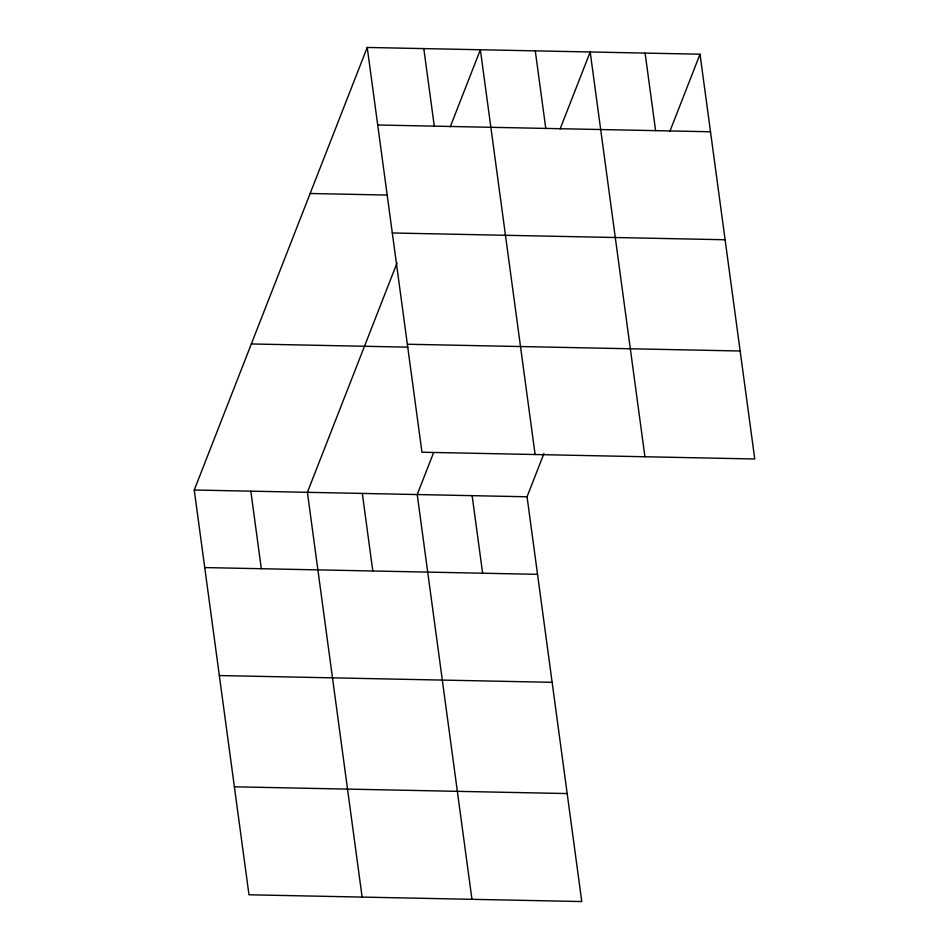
<?xml version="1.0" encoding="UTF-8"?>
<svg xmlns="http://www.w3.org/2000/svg" width="949" height="949" viewBox="0 0 949 949"><rect width="100%" height="100%" fill="white"/><g stroke="black" fill="none" stroke-linecap="round" stroke-linejoin="round"><path stroke-width="1.42" d="M543.955 453.503L527.051 496.778L581.773 901.55L248.982 894.788L194.248 490.016L367.227 47.45L700.018 54.212L754.752 458.984L421.949 452.222L367.227 47.45M397.038 262.968L307.405 492.317L362.127 897.09M450.253 126.834L480.372 49.751L535.106 454.524M433.61 452.626L417.228 494.548L471.95 899.32M560.076 129.064L590.195 51.981L644.929 456.754M669.899 131.294L700.018 54.212M377.714 124.995L710.504 131.769M310.145 193.501L387.026 195.055M392.317 232.98L725.107 239.753M407.358 344.238L740.149 351M251.331 343.965L407.833 347.156M194.248 490.016L527.051 496.778M204.735 567.573L537.525 574.335M219.338 675.546L552.128 682.319M234.379 786.804L567.17 793.566M645.106 53.097L655.593 130.654M535.283 50.866L545.77 128.423M423.8 48.601L434.286 126.146M472.139 495.663L482.626 573.22M362.316 493.433L372.803 570.99M250.833 491.167L261.319 568.724"/></g></svg>
